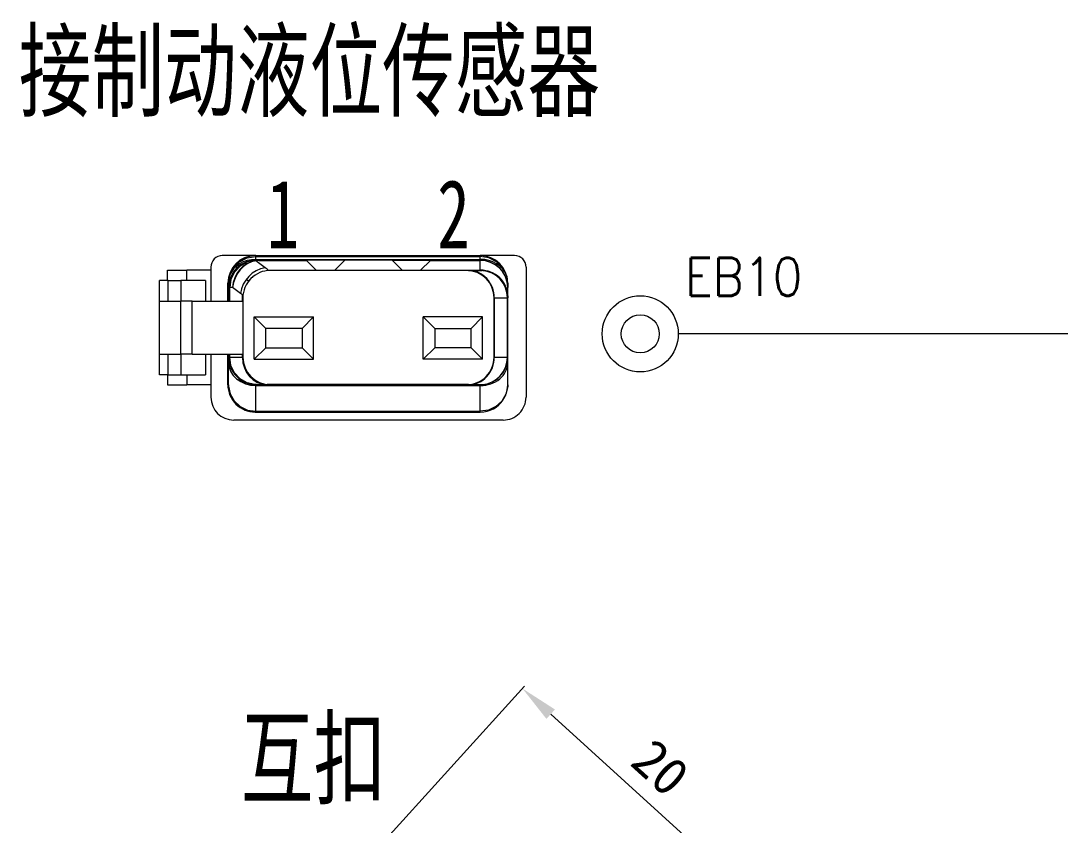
# Model space of a CAD drawing. Header units: inches. Extents: x 47316 to 59086, y 3141 to 11743.
# Drawn here: x 54347.4 to 54415.7, y 9874.7 to 9927.6 of the extents above; entities that cross this region are included whole.
import ezdxf

# ---------------------------------------------------------------- set-up
doc = ezdxf.new("R2010")
doc.units = ezdxf.units.IN
doc.header["$MEASUREMENT"] = 0
doc.styles.add('MtX_FangSong_GB2312', font='')
doc.styles.get("Standard").update_dxf_attribs({"font": ''})
doc.styles.get('MtX_FangSong_GB2312').set_extended_font_data('FangSong_GB2312')
doc.styles.get('Standard').set_extended_font_data('SimSun')
doc.linetypes.add('_VH_FELT_TAPE', pattern='A,0.4,-0.7,["FELT",Standard,S=0.3,R=0,X=-0.5,Y=-0.15],-0.7', length=1.8)

msp = doc.modelspace()

# ---------------------------------------------------------------- linework, layer by layer
at = {"color": 0, "lineweight": 15, "ltscale": 0.006076}
msp.add_line((54361.013, 9912.151), (54360.648, 9912.151), dxfattribs=at)
at = {"color": 0, "lineweight": 15, "ltscale": 0.030002}
for p, q in [((54362.813, 9912.151), (54361.013, 9912.151)), ((54379.397, 9912.151), (54377.597, 9912.151))]:
    msp.add_line(p, q, dxfattribs=at)
at = {"color": 0, "lineweight": 15}
for p, q in [((54361.383, 9911.36), (54361.776, 9911.75)), ((54361.776, 9911.75), (54362.281, 9912.006)), ((54362.272, 9911.735), (54361.812, 9911.47)), ((54362.789, 9911.849), (54362.272, 9911.735)), ((54362.281, 9912.006), (54362.845, 9912.096)), ((54378.163, 9912.008), (54377.597, 9912.096)), ((54378.67, 9911.752), (54378.163, 9912.008)), ((54379.064, 9911.362), (54378.67, 9911.752)), ((54361.132, 9910.874), (54361.383, 9911.36)), ((54361.447, 9911.076), (54361.213, 9910.587)), ((54361.812, 9911.47), (54361.447, 9911.076)), ((54379.315, 9910.874), (54379.064, 9911.362)), ((54361.213, 9910.587), (54361.133, 9910.052)), ((54361.213, 9904.941), (54361.133, 9905.477)), ((54361.447, 9904.453), (54361.213, 9904.941)), ((54361.812, 9904.059), (54361.447, 9904.453)), ((54362.272, 9903.794), (54361.812, 9904.059)), ((54361.048, 9903.577), (54361.158, 9903.068)), ((54362.789, 9903.68), (54362.272, 9903.794)), ((54379.393, 9903.559), (54379.28, 9903.053)), ((54361.158, 9903.068), (54361.418, 9902.612)), ((54379.28, 9903.053), (54379.018, 9902.601)), ((54361.418, 9902.612), (54361.812, 9902.246)), ((54361.812, 9902.246), (54362.301, 9902.01)), ((54362.301, 9902.01), (54362.842, 9901.927)), ((54378.136, 9902.007), (54377.597, 9901.927)), ((54378.624, 9902.239), (54378.136, 9902.007)), ((54379.018, 9902.601), (54378.624, 9902.239)), ((54370.318, 9872.649), (54380.502, 9883.864))]:
    msp.add_line(p, q, dxfattribs=at)
at = {"color": 0, "lineweight": 15, "ltscale": 0.001847}
for p, q in [((54362.9, 9911.852), (54362.789, 9911.849)), ((54362.9, 9903.677), (54362.789, 9903.68))]:
    msp.add_line(p, q, dxfattribs=at)
at = {"color": 0, "lineweight": 15, "ltscale": 0.000650024}
msp.add_line((54362.852, 9912.151), (54362.813, 9912.151), dxfattribs=at)
at = {"color": 0, "lineweight": 15, "ltscale": 0.000137329}
msp.add_line((54362.844, 9912.151), (54362.852, 9912.151), dxfattribs=at)
at = {"color": 0, "lineweight": 15, "ltscale": 0.000906701}
msp.add_line((54362.844, 9912.151), (54362.845, 9912.096), dxfattribs=at)
at = {"color": 0, "lineweight": 15, "ltscale": 0.003165}
for p, q in [((54362.847, 9911.906), (54362.845, 9912.096)), ((54377.597, 9911.906), (54377.597, 9912.096))]:
    msp.add_line(p, q, dxfattribs=at)
at = {"color": 0, "lineweight": 15, "ltscale": 0.000112915}
msp.add_line((54362.845, 9912.096), (54362.852, 9912.096), dxfattribs=at)
at = {"color": 0, "lineweight": 15, "ltscale": 0.245834}
msp.add_line((54362.847, 9911.906), (54377.597, 9911.906), dxfattribs=at)
at = {"color": 0, "lineweight": 15, "ltscale": 0.01267}
msp.add_line((54363.458, 9911.359), (54362.851, 9911.817), dxfattribs=at)
at = {"color": 0, "lineweight": 15, "ltscale": 0.245758}
for p, q in [((54362.852, 9912.151), (54377.597, 9912.151)), ((54362.852, 9912.096), (54377.597, 9912.096))]:
    msp.add_line(p, q, dxfattribs=at)
at = {"color": 0, "lineweight": 15, "ltscale": 0.000906372}
for p, q in [((54362.852, 9912.096), (54362.852, 9912.151)), ((54377.597, 9912.151), (54377.597, 9912.096)), ((54377.597, 9911.906), (54377.597, 9911.852)), ((54377.597, 9903.622), (54377.597, 9903.677))]:
    msp.add_line(p, q, dxfattribs=at)
at = {"color": 0, "lineweight": 15, "ltscale": 0.000726318}
msp.add_line((54362.857, 9911.852), (54362.9, 9911.852), dxfattribs=at)
at = {"color": 0, "lineweight": 15, "ltscale": 0.002933}
msp.add_line((54363.076, 9911.852), (54362.9, 9911.852), dxfattribs=at)
at = {"color": 0, "lineweight": 15, "ltscale": 0.051404}
msp.add_line((54363.076, 9911.852), (54366.16, 9911.852), dxfattribs=at)
at = {"color": 0, "lineweight": 15, "ltscale": 0.000299072}
for p, q in [((54363.076, 9911.834), (54363.076, 9911.852)), ((54377.597, 9911.834), (54377.597, 9911.852)), ((54377.597, 9911.177), (54377.597, 9911.195))]:
    msp.add_line(p, q, dxfattribs=at)
at = {"color": 0, "lineweight": 15, "ltscale": 0.051706}
msp.add_line((54363.076, 9911.834), (54366.179, 9911.834), dxfattribs=at)
at = {"color": 0, "lineweight": 15, "ltscale": 0.04223}
msp.add_line((54368.694, 9911.852), (54366.16, 9911.852), dxfattribs=at)
at = {"color": 0, "lineweight": 15, "ltscale": 0.000425115}
for p, q in [((54366.16, 9911.852), (54366.179, 9911.834)), ((54374.336, 9911.852), (54374.317, 9911.834)), ((54366.818, 9911.195), (54366.836, 9911.177)), ((54373.678, 9911.195), (54373.66, 9911.177))]:
    msp.add_line(p, q, dxfattribs=at)
at = {"color": 0, "lineweight": 15, "ltscale": 0.015069}
for p, q in [((54366.818, 9911.195), (54366.179, 9911.834)), ((54373.678, 9911.195), (54374.317, 9911.834))]:
    msp.add_line(p, q, dxfattribs=at)
at = {"color": 0, "lineweight": 15, "ltscale": 0.015917}
msp.add_line((54368.019, 9911.177), (54368.694, 9911.852), dxfattribs=at)
at = {"color": 0, "lineweight": 15, "ltscale": 0.051788}
msp.add_line((54371.802, 9911.852), (54368.694, 9911.852), dxfattribs=at)
at = {"color": 0, "lineweight": 15, "ltscale": 0.042233}
msp.add_line((54371.802, 9911.852), (54374.336, 9911.852), dxfattribs=at)
at = {"color": 0, "lineweight": 15, "ltscale": 0.015919}
msp.add_line((54372.477, 9911.177), (54371.802, 9911.852), dxfattribs=at)
at = {"color": 0, "lineweight": 15, "ltscale": 0.054663}
msp.add_line((54374.317, 9911.834), (54377.597, 9911.834), dxfattribs=at)
at = {"color": 0, "lineweight": 15, "ltscale": 0.054361}
msp.add_line((54374.336, 9911.852), (54377.597, 9911.852), dxfattribs=at)
at = {"color": 0, "lineweight": 15, "ltscale": 0.010657}
msp.add_line((54377.597, 9911.195), (54377.597, 9911.834), dxfattribs=at)
at = {"color": 0, "lineweight": 15, "ltscale": 0.00751}
msp.add_line((54379.848, 9912.151), (54379.397, 9912.151), dxfattribs=at)
at = {"color": 0, "lineweight": 15, "ltscale": 0.021121}
for p, q in [((54357.04, 9911.199), (54358.308, 9911.199)), ((54357.04, 9903.655), (54358.308, 9903.655))]:
    msp.add_line(p, q, dxfattribs=at)
at = {"color": 0, "lineweight": 15, "ltscale": 0.011185}
for p, q in [((54357.04, 9910.528), (54357.04, 9911.199)), ((54358.308, 9910.528), (54358.308, 9911.199)), ((54357.04, 9904.326), (54357.04, 9903.655)), ((54358.308, 9904.326), (54358.308, 9903.655))]:
    msp.add_line(p, q, dxfattribs=at)
at = {"color": 0, "lineweight": 15, "ltscale": 0.013254}
for p, q in [((54359.103, 9911.199), (54358.308, 9911.199)), ((54359.898, 9911.199), (54359.103, 9911.199)), ((54359.103, 9903.655), (54358.308, 9903.655)), ((54359.898, 9903.655), (54359.103, 9903.655))]:
    msp.add_line(p, q, dxfattribs=at)
at = {"color": 0, "lineweight": 15, "ltscale": 0.037177}
msp.add_line((54359.898, 9911.401), (54359.898, 9909.17), dxfattribs=at)
at = {"color": 0, "lineweight": 15, "ltscale": 0.000271675}
msp.add_line((54361.132, 9910.89), (54361.132, 9910.874), dxfattribs=at)
at = {"color": 0, "lineweight": 15, "ltscale": 0.002761}
for p, q in [((54363.59, 9911.26), (54363.458, 9911.359)), ((54361.968, 9909.568), (54361.836, 9909.668))]:
    msp.add_line(p, q, dxfattribs=at)
at = {"color": 0, "lineweight": 15, "ltscale": 0.002224}
msp.add_line((54363.798, 9911.177), (54363.666, 9911.195), dxfattribs=at)
at = {"color": 0, "lineweight": 15, "ltscale": 0.052536}
msp.add_line((54363.666, 9911.195), (54366.818, 9911.195), dxfattribs=at)
at = {"color": 0, "lineweight": 15, "ltscale": 0.00020752}
msp.add_line((54363.786, 9911.177), (54363.798, 9911.177), dxfattribs=at)
at = {"color": 0, "lineweight": 15, "ltscale": 0.214999}
for p, q in [((54376.698, 9911.177), (54363.798, 9911.177)), ((54376.698, 9903.677), (54363.798, 9903.677))]:
    msp.add_line(p, q, dxfattribs=at)
at = {"color": 0, "lineweight": 15, "ltscale": 0.065317}
msp.add_line((54373.678, 9911.195), (54377.597, 9911.195), dxfattribs=at)
at = {"color": 0, "lineweight": 15, "ltscale": 0.002097}
msp.add_line((54376.825, 9911.177), (54376.699, 9911.177), dxfattribs=at)
at = {"color": 0, "lineweight": 15, "ltscale": 0.012875}
for p, q in [((54376.825, 9911.177), (54377.597, 9911.177)), ((54376.825, 9903.677), (54377.597, 9903.677))]:
    msp.add_line(p, q, dxfattribs=at)
at = {"color": 0, "lineweight": 15, "ltscale": 0.001866}
for p, q in [((54377.597, 9911.177), (54377.709, 9911.173)), ((54377.597, 9903.677), (54377.709, 9903.68))]:
    msp.add_line(p, q, dxfattribs=at)
at = {"color": 0, "lineweight": 15, "ltscale": 0.000271606}
msp.add_line((54379.315, 9910.874), (54379.315, 9910.89), dxfattribs=at)
at = {"color": 0, "lineweight": 15, "ltscale": 0.142502}
msp.add_line((54380.598, 9911.401), (54380.598, 9902.851), dxfattribs=at)
at = {"color": 0, "lineweight": 15, "ltscale": 0.009583}
for p, q in [((54357.098, 9910.528), (54356.523, 9910.528)), ((54357.098, 9904.326), (54356.523, 9904.326))]:
    msp.add_line(p, q, dxfattribs=at)
at = {"color": 0, "lineweight": 15, "ltscale": 0.022626}
for p, q in [((54356.523, 9909.17), (54356.523, 9910.528)), ((54357.098, 9909.17), (54357.098, 9910.528)), ((54357.923, 9910.528), (54357.923, 9909.17)), ((54359.537, 9910.528), (54359.537, 9909.17)), ((54356.523, 9904.326), (54356.523, 9905.683)), ((54357.098, 9904.326), (54357.098, 9905.683)), ((54357.923, 9905.683), (54357.923, 9904.326)), ((54359.537, 9905.683), (54359.537, 9904.326))]:
    msp.add_line(p, q, dxfattribs=at)
at = {"color": 0, "lineweight": 15, "ltscale": 0.013742}
for p, q in [((54357.098, 9910.528), (54357.923, 9910.528)), ((54357.098, 9904.326), (54357.923, 9904.326))]:
    msp.add_line(p, q, dxfattribs=at)
at = {"color": 0, "lineweight": 15, "ltscale": 0.026913}
for p, q in [((54359.537, 9910.528), (54357.923, 9910.528)), ((54357.923, 9904.326), (54359.537, 9904.326))]:
    msp.add_line(p, q, dxfattribs=at)
at = {"color": 0, "lineweight": 15, "ltscale": 0.019675}
msp.add_line((54361.013, 9909.17), (54361.013, 9910.351), dxfattribs=at)
at = {"color": 0, "lineweight": 15, "ltscale": 0.000592041}
msp.add_line((54361.048, 9910.351), (54361.013, 9910.351), dxfattribs=at)
at = {"color": 0, "lineweight": 15, "ltscale": 0.003131}
msp.add_line((54362.37, 9910.473), (54362.22, 9910.586), dxfattribs=at)
at = {"color": 0, "lineweight": 15, "ltscale": 0.001254}
msp.add_line((54362.659, 9910.771), (54362.602, 9910.722), dxfattribs=at)
at = {"color": 0, "lineweight": 15, "ltscale": 0.000612438}
msp.add_line((54362.688, 9910.794), (54362.659, 9910.771), dxfattribs=at)
at = {"color": 0, "lineweight": 15, "ltscale": 0.000271624}
msp.add_line((54379.397, 9910.351), (54379.397, 9910.367), dxfattribs=at)
at = {"color": 0, "lineweight": 15, "ltscale": 0.004974}
msp.add_line((54379.397, 9910.351), (54379.397, 9910.052), dxfattribs=at)
at = {"color": 0, "lineweight": 15, "ltscale": 0.000772095}
msp.add_line((54361.057, 9910.052), (54361.103, 9910.052), dxfattribs=at)
at = {"color": 0, "lineweight": 15, "ltscale": 0.0147}
for p, q in [((54361.103, 9909.17), (54361.103, 9910.052)), ((54361.133, 9909.17), (54361.133, 9910.052))]:
    msp.add_line(p, q, dxfattribs=at)
at = {"color": 0, "lineweight": 15, "ltscale": 0.000497437}
for p, q in [((54361.133, 9910.052), (54361.103, 9910.052)), ((54361.133, 9905.477), (54361.103, 9905.477))]:
    msp.add_line(p, q, dxfattribs=at)
at = {"color": 0, "lineweight": 15, "ltscale": 0.003241}
msp.add_line((54361.327, 9910.052), (54361.133, 9910.052), dxfattribs=at)
at = {"color": 0, "lineweight": 15, "ltscale": 0.010626}
msp.add_line((54361.836, 9909.668), (54361.327, 9910.052), dxfattribs=at)
at = {"color": 0, "lineweight": 15, "ltscale": 0.006631}
msp.add_line((54361.968, 9909.17), (54361.968, 9909.568), dxfattribs=at)
at = {"color": 0, "lineweight": 15, "ltscale": 0.001092}
msp.add_line((54361.968, 9909.568), (54361.979, 9909.503), dxfattribs=at)
at = {"color": 0, "lineweight": 15, "ltscale": 0.001862}
msp.add_line((54379.397, 9910.052), (54379.394, 9910.164), dxfattribs=at)
at = {"color": 0, "lineweight": 15, "ltscale": 0.009146}
msp.add_line((54379.397, 9909.503), (54379.397, 9910.052), dxfattribs=at)
at = {"color": 0, "lineweight": 15, "ltscale": 0.023325}
for p, q in [((54356.523, 9909.17), (54357.923, 9909.17)), ((54356.523, 9905.683), (54357.923, 9905.683))]:
    msp.add_line(p, q, dxfattribs=at)
at = {"color": 0, "lineweight": 15, "ltscale": 0.058115}
for p, q in [((54356.523, 9905.683), (54356.523, 9909.17)), ((54357.923, 9905.683), (54357.923, 9909.17)), ((54358.673, 9905.683), (54358.673, 9909.17))]:
    msp.add_line(p, q, dxfattribs=at)
at = {"color": 0, "lineweight": 15, "ltscale": 0.0125}
for p, q in [((54358.673, 9909.17), (54357.923, 9909.17)), ((54358.673, 9905.683), (54357.923, 9905.683))]:
    msp.add_line(p, q, dxfattribs=at)
at = {"color": 0, "lineweight": 15, "ltscale": 0.055423}
for p, q in [((54358.673, 9909.17), (54361.998, 9909.17)), ((54358.673, 9905.683), (54361.998, 9905.683))]:
    msp.add_line(p, q, dxfattribs=at)
at = {"color": 0, "lineweight": 15, "ltscale": 0.002135}
msp.add_line((54361.998, 9909.377), (54361.979, 9909.503), dxfattribs=at)
at = {"color": 0, "lineweight": 15, "ltscale": 0.064999}
for p, q in [((54361.998, 9909.377), (54361.998, 9905.477)), ((54378.498, 9909.377), (54378.498, 9905.477)), ((54378.516, 9905.477), (54378.516, 9909.377)), ((54379.379, 9905.477), (54379.379, 9909.377)), ((54379.397, 9905.477), (54379.397, 9909.377)), ((54377.748, 9908.121), (54373.848, 9908.121)), ((54377.748, 9905.354), (54373.848, 9905.354))]:
    msp.add_line(p, q, dxfattribs=at)
at = {"color": 0, "lineweight": 15, "ltscale": 0.000302124}
for p, q in [((54378.516, 9909.377), (54378.498, 9909.377)), ((54379.397, 9909.377), (54379.379, 9909.377)), ((54378.516, 9905.477), (54378.498, 9905.477)), ((54379.397, 9905.477), (54379.379, 9905.477))]:
    msp.add_line(p, q, dxfattribs=at)
at = {"color": 0, "lineweight": 15, "ltscale": 0.014386}
for p, q in [((54378.516, 9909.377), (54379.379, 9909.377)), ((54378.516, 9905.477), (54379.379, 9905.477))]:
    msp.add_line(p, q, dxfattribs=at)
at = {"color": 0, "lineweight": 15, "ltscale": 0.002112}
for p, q in [((54379.397, 9909.503), (54379.397, 9909.377)), ((54376.825, 9903.677), (54376.698, 9903.677))]:
    msp.add_line(p, q, dxfattribs=at)
at = {"color": 0, "lineweight": 15, "ltscale": 0.046115}
for p, q in [((54362.748, 9905.354), (54362.748, 9908.121)), ((54366.648, 9905.354), (54366.648, 9908.121)), ((54373.848, 9905.354), (54373.848, 9908.121)), ((54377.748, 9905.354), (54377.748, 9908.121))]:
    msp.add_line(p, q, dxfattribs=at)
at = {"color": 0, "lineweight": 15, "ltscale": 0.065002}
for p, q in [((54362.748, 9908.121), (54366.648, 9908.121)), ((54362.748, 9905.354), (54366.648, 9905.354))]:
    msp.add_line(p, q, dxfattribs=at)
at = {"color": 0, "lineweight": 15, "ltscale": 0.017678}
for p, q in [((54362.748, 9908.121), (54363.498, 9907.371)), ((54365.898, 9907.371), (54366.648, 9908.121)), ((54374.598, 9907.371), (54373.848, 9908.121)), ((54377.748, 9908.121), (54376.998, 9907.371)), ((54363.498, 9906.104), (54362.748, 9905.354)), ((54365.898, 9906.104), (54366.648, 9905.354)), ((54374.598, 9906.104), (54373.848, 9905.354)), ((54376.998, 9906.104), (54377.748, 9905.354))]:
    msp.add_line(p, q, dxfattribs=at)
at = {"color": 0, "lineweight": 15, "ltscale": 0.021115}
for p, q in [((54363.498, 9906.104), (54363.498, 9907.371)), ((54365.898, 9907.371), (54365.898, 9906.104)), ((54374.598, 9907.371), (54374.598, 9906.104)), ((54376.998, 9906.104), (54376.998, 9907.371))]:
    msp.add_line(p, q, dxfattribs=at)
at = {"color": 0, "lineweight": 15, "ltscale": 0.040002}
for p, q in [((54365.898, 9907.371), (54363.498, 9907.371)), ((54363.498, 9906.104), (54365.898, 9906.104))]:
    msp.add_line(p, q, dxfattribs=at)
at = {"color": 0, "lineweight": 15, "ltscale": 0.039999}
for p, q in [((54374.598, 9907.371), (54376.998, 9907.371)), ((54376.998, 9906.104), (54374.598, 9906.104))]:
    msp.add_line(p, q, dxfattribs=at)
at = {"color": 0, "linetype": '_VH_FELT_TAPE', "lineweight": 15, "ltscale": 5}
msp.add_line((54459.644, 9907.014), (54390.602, 9907.014), dxfattribs=at)
at = {"color": 0, "lineweight": 15, "ltscale": 0.047211}
msp.add_line((54359.898, 9905.683), (54359.898, 9902.851), dxfattribs=at)
at = {"color": 0, "lineweight": 15, "ltscale": 0.033508}
msp.add_line((54361.013, 9903.673), (54361.013, 9905.683), dxfattribs=at)
at = {"color": 0, "lineweight": 15, "ltscale": 0.000537109}
for p, q in [((54361.071, 9905.477), (54361.103, 9905.477)), ((54361.013, 9903.673), (54361.045, 9903.673))]:
    msp.add_line(p, q, dxfattribs=at)
at = {"color": 0, "lineweight": 15, "ltscale": 0.003442}
for p, q in [((54361.103, 9905.477), (54361.103, 9905.683)), ((54361.133, 9905.477), (54361.133, 9905.683)), ((54361.968, 9905.477), (54361.968, 9905.683))]:
    msp.add_line(p, q, dxfattribs=at)
at = {"color": 0, "lineweight": 15, "ltscale": 0.013922}
msp.add_line((54361.133, 9905.477), (54361.968, 9905.477), dxfattribs=at)
at = {"color": 0, "lineweight": 15, "ltscale": 0.000494385}
msp.add_line((54361.998, 9905.477), (54361.968, 9905.477), dxfattribs=at)
at = {"color": 0, "lineweight": 15, "ltscale": 0.006329}
msp.add_line((54379.397, 9905.097), (54379.397, 9905.477), dxfattribs=at)
at = {"color": 0, "lineweight": 15, "ltscale": 0.023738}
msp.add_line((54361.045, 9903.673), (54361.061, 9905.097), dxfattribs=at)
at = {"color": 0, "lineweight": 15, "ltscale": 0.023737}
msp.add_line((54379.397, 9903.673), (54379.397, 9905.097), dxfattribs=at)
at = {"color": 0, "lineweight": 15, "ltscale": 0.001594}
msp.add_line((54361.045, 9903.673), (54361.048, 9903.577), dxfattribs=at)
at = {"color": 0, "lineweight": 15, "ltscale": 0.028258}
msp.add_line((54362.842, 9901.927), (54362.861, 9903.622), dxfattribs=at)
at = {"color": 0, "lineweight": 15, "ltscale": 0.245602}
msp.add_line((54362.861, 9903.622), (54377.597, 9903.622), dxfattribs=at)
at = {"color": 0, "lineweight": 15, "ltscale": 0.000491333}
msp.add_line((54362.871, 9903.677), (54362.9, 9903.677), dxfattribs=at)
at = {"color": 0, "lineweight": 15, "ltscale": 0.011493}
msp.add_line((54362.9, 9903.677), (54363.59, 9903.677), dxfattribs=at)
at = {"color": 0, "lineweight": 15, "ltscale": 0.00347}
msp.add_line((54363.798, 9903.677), (54363.59, 9903.677), dxfattribs=at)
at = {"color": 0, "lineweight": 15, "ltscale": 0.028256}
msp.add_line((54377.597, 9901.927), (54377.597, 9903.622), dxfattribs=at)
at = {"color": 0, "lineweight": 15, "ltscale": 0.001896}
msp.add_line((54379.397, 9903.673), (54379.393, 9903.559), dxfattribs=at)
at = {"color": 0, "lineweight": 15, "ltscale": 0.294998}
msp.add_line((54379.098, 9901.351), (54361.398, 9901.351), dxfattribs=at)
at = {"color": 0, "lineweight": 15, "ltscale": 0.000598145}
msp.add_line((54362.813, 9901.873), (54362.849, 9901.873), dxfattribs=at)
at = {"color": 0, "lineweight": 15, "ltscale": 0.00090365}
msp.add_line((54362.842, 9901.927), (54362.84, 9901.873), dxfattribs=at)
at = {"color": 0, "lineweight": 15, "ltscale": 0.000140381}
msp.add_line((54362.849, 9901.873), (54362.84, 9901.873), dxfattribs=at)
at = {"color": 0, "lineweight": 15, "ltscale": 0.000115967}
msp.add_line((54362.849, 9901.927), (54362.842, 9901.927), dxfattribs=at)
at = {"color": 0, "lineweight": 15, "ltscale": 0.24581}
for p, q in [((54362.849, 9901.927), (54377.597, 9901.927)), ((54362.849, 9901.873), (54377.597, 9901.873))]:
    msp.add_line(p, q, dxfattribs=at)
at = {"color": 0, "lineweight": 15, "ltscale": 0.00090332}
for p, q in [((54362.849, 9901.873), (54362.849, 9901.927)), ((54377.597, 9901.873), (54377.597, 9901.927))]:
    msp.add_line(p, q, dxfattribs=at)
at = {"color": 7, "lineweight": 15}
msp.add_line((54393.619, 9871.682), (54382.218, 9882.035), dxfattribs=at)
at = {"color": 0, "linetype": 'Continuous', "lineweight": 15}
for radius in [2.5, 1.25]:
    msp.add_circle((54388.102, 9907.014), radius, dxfattribs=at)
at = {"color": 0, "lineweight": 15}
for centre, radius, start, end in [((54360.648, 9911.401), 0.75, 90.00001, 180.00001), ((54362.813, 9910.351), 1.8, 89.99922, 179.99872), ((54362.902, 9910.054), 1.799, 90.05066, 180.05077), ((54362.853, 9910.345), 1.806, 90.3144, 162.44212), ((54363.065, 9910.212), 1.64, 89.58976, 98.89779), ((54362.807, 9911.761), 0.0712, 52.05506, 86.98559), ((54362.984, 9911.899), 0.137, 176.88227, 200.12926), ((54363.065, 9910.433), 1.401, 89.53285, 98.77835), ((54377.597, 9910.351), 1.8, 0.00001, 90), ((54377.597, 9910.052), 1.8, 0.00001, 90.00001), ((54377.607, 9910.04), 1.792, 3.95439, 90.30427), ((54379.848, 9911.401), 0.75, 0.00001, 90.00001), ((54362.85, 9910.347), 1.801, 162.47379, 179.8962), ((54363.798, 9909.377), 1.8, 90.00001, 180.00001), ((54363.115, 9910.626), 0.791, 45.9277, 53.15036), ((54376.698, 9909.377), 1.8, 0.00001, 90.00001), ((54377.597, 9909.377), 1.8, 0.00001, 90.00001), ((54377.586, 9909.386), 1.792, 359.69575, 86.04562), ((54362.729, 9910.348), 1.681, 161.78989, 179.91994), ((54365.442, 9910.307), 4.393, 179.42892, 183.32448), ((54363.781, 9909.393), 1.777, 131.59465, 139.85883), ((54377.714, 9910.353), 1.683, 0.47867, 18.01944), ((54367.34, 9905.155), 6.278, 177.06107, 180.5286), ((54362.902, 9905.475), 1.799, 179.94924, 269.94936), ((54363.798, 9905.477), 1.8, 180.00001, 270), ((54376.698, 9905.477), 1.8, 270, 0.00001), ((54377.597, 9905.477), 1.8, 270, 0.00001), ((54377.586, 9905.467), 1.792, 273.95439, 0.30427), ((54362.813, 9903.673), 1.8, 180.00106, 270.00108), ((54362.85, 9903.678), 1.805, 180.16086, 269.68909), ((54362.998, 9903.63), 0.137, 159.86468, 183.12442), ((54377.597, 9903.673), 1.8, 337.82915, 0.00001), ((54361.398, 9902.851), 1.5, 180.00001, 270), ((54377.597, 9903.673), 1.8, 270, 326.67845), ((54379.098, 9902.851), 1.5, 270, 0.00001), ((54377.58, 9903.682), 1.819, 326.747, 337.77903)]:
    msp.add_arc(centre, radius, start, end, dxfattribs=at)
for centre, major_axis, ratio, start_param, end_param in [((54362.857, 9910.052), (0, -1.8), 0.999968, 3.141593, 4.712389), ((54362.847, 9910.432), (1.8, 0.021), 0.819134, 1.561407, 2.823396), ((54362.949, 9910.052), (-0.499, -1.745), 0.886212, 3.539045, 4.9607), ((54362.949, 9910.052), (-0.679, -1.682), 0.879571, 3.63175, 5.053656), ((54377.597, 9910.432), (1.8, 0), 0.819152, 0.304189, 1.570796), ((54363.458, 9909.668), (1.085, 1.436), 0.856004, 0.722934, 2.144693), ((54376.825, 9909.377), (0, -1.8), 0.939693, 1.570796, 3.141593), ((54377.597, 9909.503), (1.8, 0), 0.939693, 6.283185, 7.853982), ((54362.871, 9905.477), (0, 1.8), 0.999968, 1.570796, 3.141593), ((54363.59, 9905.477), (0, -1.8), 0.900843, 4.712389, 6.283185), ((54376.825, 9905.477), (0, -1.8), 0.939693, 6.283185, 7.853982), ((54362.861, 9905.097), (-1.8, 0.021), 0.819134, 0.013993, 1.580185), ((54377.597, 9905.097), (-1.8, 0), 0.819152, 1.570796, 3.141593)]:
    msp.add_ellipse(centre, major_axis=major_axis, ratio=ratio, start_param=start_param, end_param=end_param, dxfattribs=at)
at = {"color": 7, "lineweight": -3}
msp.add_solid([(54382.499, 9882.343), (54381.938, 9881.726), (54380.368, 9883.716)], dxfattribs=at)

# ---------------------------------------------------------------- texts
at = {"color": 0, "lineweight": 15, "style": 'MtX_FangSong_GB2312', "width": 0.7}
for s, p in [('接制动液位传感器', (54347.278, 9921.8)), ('互扣', (54361.867, 9876.652))]:
    msp.add_text(s, height=5, dxfattribs=at).set_placement(p)
at = {"color": 0, "lineweight": 15, "width": 0.7}
for s, p in [('2', (54374.763, 9912.638)), ('1', (54363.561, 9912.638))]:
    msp.add_text(s, height=4.5, dxfattribs=at).set_placement(p)
at = {"color": 21, "linetype": 'Continuous', "lineweight": 15, "insert": (54391.03, 9912.014), "char_height": 2.5, "width": 8.57143, "attachment_point": 1}
msp.add_mtext('\\Fromans.shx;\\W0.9000000000;\\T1.0000000000;\\o\\lEB10', dxfattribs=at)
at = {"color": 7, "lineweight": 15, "insert": (54389.431, 9878.524), "char_height": 2.5, "attachment_point": 5, "rotation": 317.75716}
msp.add_mtext('\\A1;20', dxfattribs=at)

doc.saveas('drawing.dxf')
